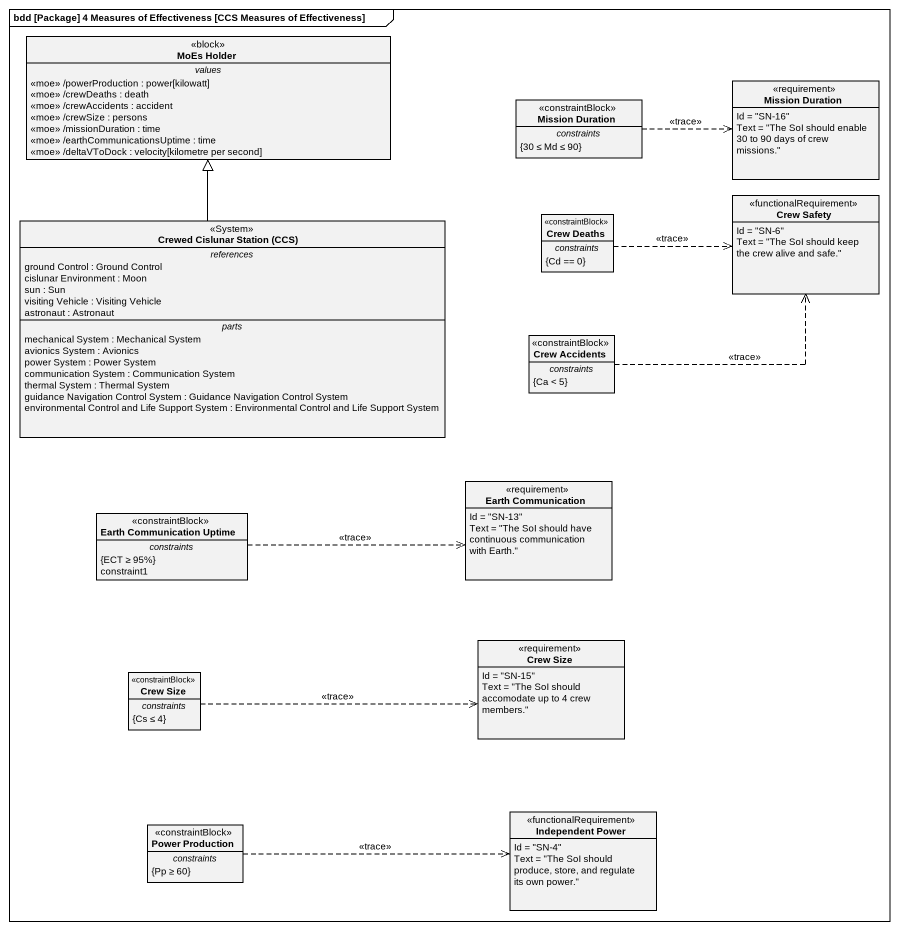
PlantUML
@startuml
mainframe bdd [Package] 4 Measures of Effectiveness [CCS Measures of Effectiveness]
hide circle
hide empty members
class "MoEs Holder" as MoEs_Holder <<block>> {
  -- values --
  <<moe>> /powerProduction : power[kilowatt]
  <<moe>> /crewDeaths : death
  <<moe>> /crewAccidents : accident
  <<moe>> /crewSize : persons
  <<moe>> /missionDuration : time
  <<moe>> /earthCommunicationsUptime : time
  <<moe>> /deltaVToDock : velocity[kilometre per second]
}
class "Mission Duration" as Mission_Duration <<requirement>> {
  Id = "SN-16"
  Text = "The SoI should enable 30 to 90 days of crew missions."
}
class "Mission Duration" as Mission_Duration_2 <<constraintBlock>> {
  -- constraints --
  {30 ≤ Md ≤ 90}
}
class "Crew Deaths" as Crew_Deaths <<constraintBlock>> {
  -- constraints --
  {Cd == 0}
}
class "Crew Safety" as Crew_Safety <<functionalRequirement>> {
  Id = "SN-6"
  Text = "The SoI should keep the crew alive and safe."
}
class "Crewed Cislunar Station (CCS)" as Crewed_Cislunar_Station_CCS <<System>> {
  -- references --
  ground Control : Ground Control
  cislunar Environment : Moon
  sun : Sun
  visiting Vehicle : Visiting Vehicle
  astronaut : Astronaut
  -- parts --
  mechanical System : Mechanical System
  avionics System : Avionics
  power System : Power System
  communication System : Communication System
  thermal System : Thermal System
  guidance Navigation Control System : Guidance Navigation Control System
  environmental Control and Life Support System : Environmental Control and Life Support System
}
class "Crew Accidents" as Crew_Accidents <<constraintBlock>> {
  -- constraints --
  {Ca < 5}
}
class "Earth Communication" as Earth_Communication <<requirement>> {
  Id = "SN-13"
  Text = "The SoI should have continuous communication with Earth."
}
class "Earth Communication Uptime" as Earth_Communication_Uptime <<constraintBlock>> {
  -- constraints --
  {ECT ≥ 95%}
  constraint1
}
class "Crew Size" as Crew_Size <<requirement>> {
  Id = "SN-15"
  Text = "The SoI should accomodate up to 4 crew members."
}
class "Crew Size" as Crew_Size_2 <<constraintBlock>> {
  -- constraints --
  {Cs ≤ 4}
}
class "Power Production" as Power_Production <<constraintBlock>> {
  -- constraints --
  {Pp ≥ 60}
}
class "Independent Power" as Independent_Power <<functionalRequirement>> {
  Id = "SN-4"
  Text = "The SoI should produce, store, and regulate its own power."
}
Mission_Duration_2 .right.> Mission_Duration : <<trace>>
Crew_Deaths .right.> Crew_Safety : <<trace>>
Crewed_Cislunar_Station_CCS -up-|> MoEs_Holder
Crew_Accidents .right.> Crew_Safety : <<trace>>
Earth_Communication_Uptime .right.> Earth_Communication : <<trace>>
Crew_Size_2 .right.> Crew_Size : <<trace>>
Power_Production .right.> Independent_Power : <<trace>>
@enduml
